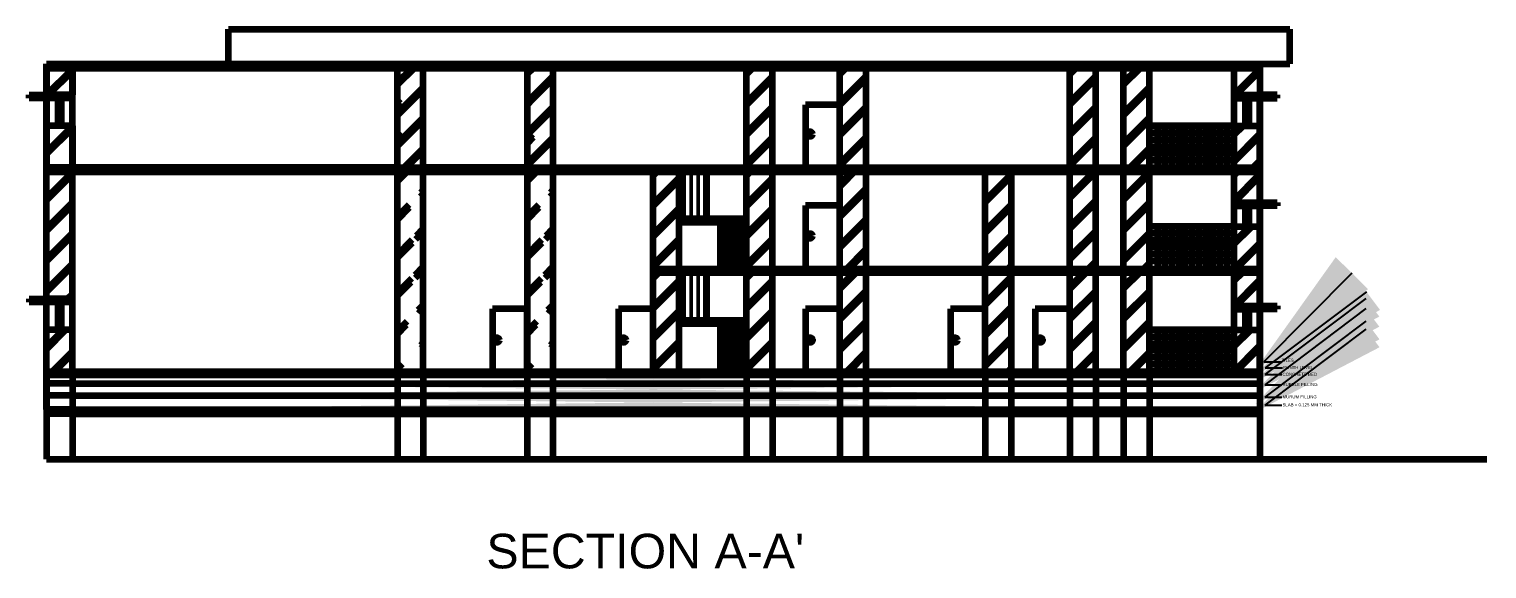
# Model space of a CAD drawing. Header units: metres. Extents: x 0 to 21654, y 0 to 22499.
# Drawn here: x 10879.25 to 10921.41, y 11297.18 to 11312.79 of the extents above; entities that cross this region are included whole.
import ezdxf
from ezdxf import colors
from ezdxf.entities.mleader import LeaderData, LeaderLine
from ezdxf.math import Vec2, Vec3

# ---------------------------------------------------------------- set-up
doc = ezdxf.new("R2010")
doc.units = ezdxf.units.M
doc.header["$PDMODE"] = 1
doc.linetypes.add('ACAD_ISO02W100', pattern=[15, 12, -3])
doc.linetypes.add('DASHED2', pattern=[9.525, 6.35, -3.175])
doc.styles.get("Standard").update_dxf_attribs({"font": 'arial.ttf'})
pattern_1 = [(50, (10894.40516, 11311.79313), (0.1821847, -0.015939), [0.01905, -0.20955]), (355, (10894.40516, 11311.79313), (-0.0352434, 0.191057), [0.01524, -0.1676406]), (100.4514, (10894.42034, 11311.7918), (0.1469412, 0.1751178), [0.01619, -0.1780902]), (46.1842, (10894.40516, 11311.84393), (0.271079, -0.0420423), [0.028575, -0.314325]), (96.6356, (10894.42775, 11311.84043), (0.237404, 0.247426), [0.024285, -0.267136]), (351.184, (10894.40516, 11311.84393), (0.237404, 0.247426), [0.02286, -0.25146]), (21, (10894.43056, 11311.83123), (0.1516144, -0.1022652), [0.01905, -0.20955]), (326, (10894.43056, 11311.83123), (0.061802, 0.184188), [0.01524, -0.16764]), (71.4514, (10894.4432, 11311.82271), (0.2134164, 0.0819228), [0.01619, -0.17809]), (37.5, (10894.40516, 11311.79313), (0.0030886, 0.08455504), [0, -0.165608, 0, -0.17018, 0, -0.168275]), (7.5, (10894.40516, 11311.79313), (0.0668197, 0.1001806), [0, -0.097028, 0, -0.161798, 0, -0.064135]), (327.5, (10894.348515, 11311.79313), (0.1355906, -0.00572874), [0, -0.0635, 0, -0.19812, 0, -0.26289]), (317.5, (10894.32311, 11311.79313), (0.1481292, 0.0254265), [0, -0.08255, 0, -0.131572, 0, -0.18669])]
pattern_2 = [(45, (10894.405, 11311.793), (-2.24506, 2.24506), [])]

msp = doc.modelspace()

# ---------------------------------------------------------------- hatches: boundary and pattern name
at = {"linetype": 'Continuous', "lineweight": 100, "ltscale": 2, "transparency": 33554664}
h = msp.add_hatch(dxfattribs=at)
h.set_pattern_fill('JIS_LC_8A', color=256, scale=0.07)
h.set_pattern_definition([(45, (10879.74815, 11310.89313), (-0.38608, 0.38608), []), (45, (10879.81815, 11310.89313), (-0.38608, 0.38608), [])])
h.paths.add_polyline_path([(10880.505, 11311.668), (10879.755, 11311.668), (10879.748, 11310.893), (10880.498, 11310.893)])
h = msp.add_hatch(dxfattribs=at)
h.set_pattern_fill('AR-CONC', color=256, scale=0.0021)
h.set_pattern_definition([(50, (10879.75456, 11311.66813), (0.3825878, -0.033472), [0.040005, -0.440055]), (355, (10879.75456, 11311.66813), (-0.074011, 0.4012194), [0.032004, -0.3520452]), (100.4514, (10879.78644, 11311.66534), (0.3085766, 0.3677473), [0.033999, -0.3739895]), (46.1842, (10879.75456, 11311.7748), (0.569266, -0.088289), [0.0600075, -0.6600825]), (96.6356, (10879.802, 11311.76745), (0.498549, 0.519595), [0.050999, -0.560985]), (351.1842, (10879.75456, 11311.7748), (0.498549, 0.519595), [0.048006, -0.528065]), (21, (10879.8079, 11311.74814), (0.3183902, -0.214757), [0.040005, -0.440055]), (326, (10879.8079, 11311.74814), (0.1297843, 0.3867947), [0.032004, -0.352044]), (71.4514, (10879.83443, 11311.73024), (0.4481745, 0.172038), [0.033999, -0.373989]), (37.5, (10879.75456, 11311.66813), (0.00648607, 0.1775656), [0, -0.3477768, 0, -0.357378, 0, -0.3533775]), (7.5, (10879.75456, 11311.66813), (0.1403213, 0.2103792), [0, -0.2037588, 0, -0.3397758, 0, -0.1346835]), (327.5, (10879.63561, 11311.66813), (0.28474025, -0.01203036), [0, -0.13335, 0, -0.416052, 0, -0.552069]), (317.5, (10879.58227, 11311.66813), (0.3110713, 0.0533956), [0, -0.173355, 0, -0.2763012, 0, -0.392049])])
edge = h.paths.add_edge_path()
edge.add_line((10879.755, 11311.793), (10914.853, 11311.793))
edge.add_line((10879.755, 11311.668), (10914.853, 11311.668))
h = msp.add_hatch(dxfattribs=at)
h.set_pattern_fill('JIS_LC_8A', color=256, scale=0.1)
h.set_pattern_definition([(45, (10889.90516, 11311.7931), (-0.551543, 0.551543), []), (45, (10890.00516, 11311.7931), (-0.551543, 0.551543), [])])
edge = h.paths.add_edge_path()
edge.add_line((10889.905, 11301.793), (10889.905, 11311.793))
edge.add_line((10890.655, 11302.893), (10890.655, 11308.668))
h = msp.add_hatch(dxfattribs=at)
h.set_pattern_fill('JIS_LC_8A', color=256, scale=0.08)
h.set_pattern_definition([(45, (10904.56305, 11311.7931), (-0.441235, 0.441235), []), (45, (10904.64305, 11311.7931), (-0.441235, 0.441235), [])])
h.paths.add_polyline_path([(10890.662, 11311.668), (10890.655, 11308.793), (10889.905, 11308.793), (10889.912, 11311.668)])
h = msp.add_hatch(dxfattribs=at)
h.set_pattern_fill('JIS_LC_8A', color=256, scale=0.1)
h.set_pattern_definition([(45, (10893.65516, 11311.7931), (-0.551543, 0.551543), []), (45, (10893.75516, 11311.7931), (-0.551543, 0.551543), [])])
edge = h.paths.add_edge_path()
edge.add_line((10893.655, 11301.793), (10893.655, 11311.793))
edge.add_line((10894.405, 11302.893), (10894.405, 11308.668))
h = msp.add_hatch(dxfattribs=at)
h.set_pattern_fill('JIS_LC_8A', color=256, scale=0.08)
h.set_pattern_definition([(45, (10894.41245, 11308.7931), (-0.44123, 0.44123), []), (45, (10894.49245, 11308.7931), (-0.44123, 0.44123), [])])
h.paths.add_polyline_path([(10894.412, 11311.668), (10894.405, 11308.793), (10893.655, 11308.793), (10893.662, 11311.668)])
h = msp.add_hatch(dxfattribs=at)
h.set_pattern_fill('JIS_LC_8A', color=256, scale=0.08)
h.set_pattern_definition([(45, (10900.75995, 11308.7931), (-0.44123, 0.44123), []), (45, (10900.83995, 11308.7931), (-0.44123, 0.44123), [])])
h.paths.add_polyline_path([(10900.76, 11311.668), (10900.753, 11308.793), (10900.003, 11308.793), (10900.01, 11311.668)])
h = msp.add_hatch(dxfattribs=at)
h.set_pattern_fill('JIS_LC_8A', color=256, scale=0.08)
h.set_pattern_definition([(45, (10903.46185, 11308.7931), (-0.44123, 0.44123), []), (45, (10903.54185, 11308.7931), (-0.44123, 0.44123), [])])
h.paths.add_polyline_path([(10903.462, 11311.668), (10903.455, 11308.793), (10902.705, 11308.793), (10902.712, 11311.668)])
h = msp.add_hatch(dxfattribs=at)
h.set_pattern_fill('JIS_LC_8A', color=256, scale=0.08)
h.set_pattern_definition([(45, (10910.11015, 11308.7931), (-0.44123, 0.44123), []), (45, (10910.19015, 11308.7931), (-0.44123, 0.44123), [])])
h.paths.add_polyline_path([(10910.11, 11311.668), (10910.103, 11308.793), (10909.353, 11308.793), (10909.36, 11311.668)])
h = msp.add_hatch(dxfattribs=at)
h.set_pattern_fill('JIS_LC_8A', color=256, scale=0.08)
h.set_pattern_definition([(45, (10925.56075, 11311.7931), (-0.441235, 0.441235), []), (45, (10925.64075, 11311.7931), (-0.441235, 0.441235), [])])
h.paths.add_polyline_path([(10911.66, 11311.668), (10911.653, 11308.793), (10910.903, 11308.793), (10910.91, 11311.668)])
h = msp.add_hatch(dxfattribs=at)
h.set_pattern_fill('JIS_LC_8A', color=256, scale=0.07)
h.set_pattern_definition([(45, (10914.09645, 11310.89313), (-0.38608, 0.38608), []), (45, (10914.16645, 11310.89313), (-0.38608, 0.38608), [])])
h.paths.add_polyline_path([(10914.853, 11311.668), (10914.103, 11311.668), (10914.096, 11310.893), (10914.846, 11310.893)])
h = msp.add_hatch(dxfattribs=at)
h.set_pattern_fill('JIS_LC_20A', color=256, scale=0.07)
h.set_pattern_definition([(45, (10880.5046, 11309.9931), (-0.99, 0.99), []), (45, (10880.5746, 11309.9931), (-0.99, 0.99), [])])
h.paths.add_polyline_path([(10880.505, 11309.993), (10879.755, 11309.993), (10879.748, 11308.761), (10880.498, 11308.761)])
h = msp.add_hatch(dxfattribs=at)
h.set_pattern_fill('JIS_LC_8A', color=256, scale=0.07)
h.set_pattern_definition([(45, (10914.47465, 11309.39313), (-0.3861, 0.3861), []), (45, (10914.54465, 11309.39313), (-0.3861, 0.3861), [])])
h.paths.add_polyline_path([(10914.853, 11309.993), (10914.103, 11309.993), (10914.096, 11308.793), (10914.846, 11308.793)])
h = msp.add_hatch(dxfattribs=at)
h.set_pattern_fill('AR-CONC', color=256, scale=0.0021)
h.set_pattern_definition([(50, (10879.75456, 11308.66813), (0.382588, -0.033472), [0.040005, -0.440055]), (355, (10879.75456, 11308.66813), (-0.074011, 0.401219), [0.032004, -0.352045]), (100.4514, (10879.78644, 11308.66534), (0.308577, 0.367747), [0.033999, -0.37399]), (46.1842, (10879.75456, 11308.7748), (0.569266, -0.088289), [0.060007, -0.660082]), (96.6356, (10879.802, 11308.76745), (0.498549, 0.519595), [0.050999, -0.560985]), (351.184, (10879.75456, 11308.7748), (0.498549, 0.519595), [0.048006, -0.528065]), (21, (10879.8079, 11308.74814), (0.31839, -0.214757), [0.040005, -0.440055]), (326, (10879.8079, 11308.74814), (0.129784, 0.386795), [0.032004, -0.352044]), (71.4514, (10879.83443, 11308.73024), (0.448174, 0.172038), [0.033999, -0.373989]), (37.5, (10879.75456, 11308.66813), (0.006486, 0.1775656), [0, -0.3477768, 0, -0.357378, 0, -0.3533775]), (7.5, (10879.75456, 11308.66813), (0.1403213, 0.2103792), [0, -0.2037588, 0, -0.3397758, 0, -0.1346835]), (327.5, (10879.63561, 11308.66813), (0.2847402, -0.0120304), [0, -0.13335, 0, -0.416052, 0, -0.552069]), (317.5, (10879.58227, 11308.66813), (0.3110713, 0.0533956), [0, -0.173355, 0, -0.276301, 0, -0.392049])])
edge = h.paths.add_edge_path()
edge.add_line((10893.655, 11308.793), (10890.655, 11308.793))
edge.add_line((10890.655, 11308.668), (10893.655, 11308.668))
edge.add_line((10889.905, 11308.793), (10890.655, 11308.793))
edge.add_line((10889.905, 11308.668), (10890.655, 11308.668))
edge.add_line((10889.905, 11308.793), (10880.505, 11308.793))
edge.add_line((10880.505, 11308.668), (10889.905, 11308.668))
edge.add_line((10879.755, 11308.793), (10880.505, 11308.793))
edge.add_line((10879.755, 11308.668), (10880.505, 11308.668))
h = msp.add_hatch(dxfattribs=at)
h.set_pattern_fill('JIS_LC_8A', color=256, scale=0.08)
h.set_pattern_definition([(45, (10880.51185, 11308.6681), (-0.44123, 0.44123), []), (45, (10880.59185, 11308.6681), (-0.44123, 0.44123), [])])
h.paths.add_polyline_path([(10880.512, 11308.668), (10880.505, 11304.993), (10879.755, 11304.993), (10879.762, 11308.668)])
at = {"linetype": 'Continuous', "lineweight": 100, "ltscale": 2, "transparency": 33554687}
h = msp.add_hatch(dxfattribs=at)
h.set_pattern_fill('ANSI31', color=256)
h.set_pattern_definition(pattern_2)
h.paths.add_polyline_path([(10880.505, 11308.668), (10879.755, 11308.668), (10879.755, 11304.993), (10880.505, 11304.993)])
h.paths.add_polyline_path([(10880.505, 11301.668), (10879.755, 11301.668), (10879.755, 11300.357), (10880.505, 11300.357), (10880.505, 11300.408)])
at = {"linetype": 'Continuous', "lineweight": 100, "ltscale": 2, "transparency": 33554664}
h = msp.add_hatch(dxfattribs=at)
h.set_pattern_fill('AR-CONC', color=256, scale=0.0021)
h.set_pattern_definition([(50, (10893.65516, 11308.66813), (0.382588, -0.033472), [0.040005, -0.440055]), (355, (10893.65516, 11308.66813), (-0.074011, 0.4012194), [0.032004, -0.352045]), (100.4514, (10893.68704, 11308.66534), (0.3085766, 0.367747), [0.033999, -0.3739895]), (46.1842, (10893.65516, 11308.7748), (0.569266, -0.088289), [0.060007, -0.660082]), (96.6356, (10893.7026, 11308.76745), (0.498549, 0.519595), [0.050999, -0.560985]), (351.184, (10893.65516, 11308.7748), (0.498549, 0.519595), [0.048006, -0.528065]), (21, (10893.7085, 11308.74814), (0.31839, -0.214757), [0.040005, -0.440055]), (326, (10893.7085, 11308.74814), (0.129784, 0.386795), [0.032004, -0.352044]), (71.4514, (10893.73503, 11308.73024), (0.4481745, 0.172038), [0.033999, -0.373989]), (37.5, (10893.65516, 11308.66813), (0.0064861, 0.1775656), [0, -0.3477768, 0, -0.357378, 0, -0.3533775]), (7.5, (10893.65516, 11308.66813), (0.1403213, 0.2103792), [0, -0.2037588, 0, -0.3397758, 0, -0.1346835]), (327.5, (10893.53621, 11308.66813), (0.28474025, -0.0120304), [0, -0.13335, 0, -0.416052, 0, -0.552069]), (317.5, (10893.48287, 11308.66813), (0.3110713, 0.0533956), [0, -0.173355, 0, -0.2763012, 0, -0.392049])])
edge = h.paths.add_edge_path()
edge.add_line((10893.655, 11308.793), (10914.853, 11308.793))
edge.add_line((10893.655, 11308.668), (10914.853, 11308.668))
h = msp.add_hatch(dxfattribs=at)
h.set_pattern_fill('JIS_LC_8A', color=256, scale=0.08)
h.set_pattern_definition([(45, (10898.05805, 11305.8581), (-0.44123, 0.44123), []), (45, (10898.13805, 11305.8581), (-0.44123, 0.44123), [])])
h.paths.add_polyline_path([(10898.058, 11308.733), (10898.051, 11305.858), (10897.301, 11305.858), (10897.308, 11308.733)])
h = msp.add_hatch(dxfattribs=at)
h.set_pattern_fill('JIS_LC_8A', color=256, scale=0.08)
h.set_pattern_definition([(45, (10900.75995, 11305.8581), (-0.44123, 0.44123), []), (45, (10900.83995, 11305.8581), (-0.44123, 0.44123), [])])
h.paths.add_polyline_path([(10900.76, 11308.733), (10900.753, 11305.858), (10900.003, 11305.858), (10900.01, 11308.733)])
h = msp.add_hatch(dxfattribs=at)
h.set_pattern_fill('JIS_LC_8A', color=256, scale=0.08)
h.set_pattern_definition([(45, (10917.36245, 11308.8581), (-0.441235, 0.441235), []), (45, (10917.44245, 11308.8581), (-0.441235, 0.441235), [])])
h.paths.add_polyline_path([(10903.462, 11308.733), (10903.455, 11305.858), (10902.705, 11305.858), (10902.712, 11308.733)])
h = msp.add_hatch(dxfattribs=at)
h.set_pattern_fill('JIS_LC_8A', color=256, scale=0.08)
h.set_pattern_definition([(45, (10906.90436, 11308.7331), (-0.44123, 0.44123), []), (45, (10906.98436, 11308.7331), (-0.44123, 0.44123), [])])
h.paths.add_polyline_path([(10907.662, 11308.733), (10907.654, 11305.858), (10906.904, 11305.858), (10906.912, 11308.733)])
h = msp.add_hatch(dxfattribs=at)
h.set_pattern_fill('JIS_LC_8A', color=256, scale=0.08)
h.set_pattern_definition([(45, (10910.11015, 11308.7331), (-0.44123, 0.44123), []), (45, (10910.19015, 11308.7331), (-0.44123, 0.44123), [])])
h.paths.add_polyline_path([(10910.11, 11308.733), (10910.103, 11305.858), (10909.353, 11305.858), (10909.36, 11308.733)])
h = msp.add_hatch(dxfattribs=at)
h.set_pattern_fill('JIS_LC_8A', color=256, scale=0.08)
h.set_pattern_definition([(45, (10910.8989, 11308.80015), (-0.44123, 0.44123), []), (45, (10910.9789, 11308.80015), (-0.44123, 0.44123), [])])
h.paths.add_polyline_path([(10911.656, 11308.8), (10911.649, 11305.858), (10910.899, 11305.858), (10910.906, 11308.8)])
h = msp.add_hatch(dxfattribs=at)
h.set_pattern_fill('JIS_LC_8A', color=256, scale=0.07)
h.set_pattern_definition([(45, (10914.47465, 11308.22563), (-0.3861, 0.3861), []), (45, (10914.54465, 11308.22563), (-0.3861, 0.3861), [])])
h.paths.add_polyline_path([(10914.853, 11308.668), (10914.103, 11308.668), (10914.096, 11307.783), (10914.846, 11307.783)])
at = {"linetype": 'ByBlock', "lineweight": 100, "ltscale": 2, "transparency": 33554664}
h = msp.add_hatch(dxfattribs=at)
h.set_pattern_fill('AR-CONC', color=256, scale=0.001)
h.set_pattern_definition(pattern_1)
h.paths.add_polyline_path([(10898.051, 11307.213), (10898.051, 11307.313), (10899.251, 11307.313), (10899.251, 11307.213)])
at = {"linetype": 'Continuous', "lineweight": 100, "ltscale": 2, "transparency": 33554664}
h = msp.add_hatch(dxfattribs=at)
h.set_pattern_fill('JIS_LC_8A', color=256, scale=0.07)
h.set_pattern_definition([(45, (10914.09645, 11305.85813), (-0.38608, 0.38608), []), (45, (10914.16645, 11305.85813), (-0.38608, 0.38608), [])])
h.paths.add_polyline_path([(10914.853, 11307.058), (10914.103, 11307.058), (10914.096, 11305.858), (10914.846, 11305.858)])
h = msp.add_hatch(dxfattribs=at)
h.set_pattern_fill('AR-CONC', color=256, scale=0.0011)
h.set_pattern_definition([(50, (10897.30076, 11305.75813), (0.2004031, -0.017533), [0.020955, -0.230505]), (355, (10897.30076, 11305.75813), (-0.0387678, 0.2101625), [0.016764, -0.1844046]), (100.4514, (10897.31746, 11305.75667), (0.1616354, 0.1926295), [0.017809, -0.1958993]), (46.1842, (10897.30076, 11305.814), (0.298187, -0.0462466), [0.0314325, -0.3457575]), (96.6356, (10897.3256, 11305.81016), (0.2611445, 0.2721687), [0.0267135, -0.293849]), (351.1842, (10897.30076, 11305.814), (0.2611445, 0.272169), [0.025146, -0.2766057]), (21, (10897.3287, 11305.80004), (0.1667758, -0.1124917), [0.020955, -0.230505]), (326, (10897.3287, 11305.80004), (0.0679822, 0.2026068), [0.016764, -0.184404]), (71.4514, (10897.3426, 11305.79067), (0.234758, 0.090115), [0.017809, -0.195899]), (37.5, (10897.30076, 11305.75813), (0.00339746, 0.09301054), [0, -0.1821688, 0, -0.187198, 0, -0.1851025]), (7.5, (10897.30076, 11305.75813), (0.07350163, 0.11019863), [0, -0.1067308, 0, -0.1779778, 0, -0.0705485]), (327.5, (10897.23845, 11305.75813), (0.14914965, -0.00630162), [0, -0.06985, 0, -0.217932, 0, -0.289179]), (317.5, (10897.21051, 11305.75813), (0.1629421, 0.0279691), [0, -0.090805, 0, -0.1447292, 0, -0.205359])])
edge = h.paths.add_edge_path()
edge.add_line((10897.301, 11305.858), (10914.853, 11305.858))
edge.add_line((10897.301, 11305.758), (10914.853, 11305.758))
h = msp.add_hatch(dxfattribs=at)
h.set_pattern_fill('JIS_LC_8A', color=256, scale=0.08)
h.set_pattern_definition([(45, (10898.061, 11302.8931), (-0.44123, 0.44123), []), (45, (10898.141, 11302.8931), (-0.44123, 0.44123), [])])
h.paths.add_polyline_path([(10898.061, 11305.768), (10898.054, 11302.893), (10897.304, 11302.893), (10897.311, 11305.768)])
h = msp.add_hatch(dxfattribs=at)
h.set_pattern_fill('JIS_LC_8A', color=256, scale=0.08)
h.set_pattern_definition([(45, (10900.75995, 11302.8931), (-0.44123, 0.44123), []), (45, (10900.83995, 11302.8931), (-0.44123, 0.44123), [])])
h.paths.add_polyline_path([(10900.76, 11305.768), (10900.753, 11302.893), (10900.003, 11302.893), (10900.01, 11305.768)])
h = msp.add_hatch(dxfattribs=at)
h.set_pattern_fill('JIS_LC_8A', color=256, scale=0.08)
h.set_pattern_definition([(45, (10917.36245, 11305.8931), (-0.441235, 0.441235), []), (45, (10917.44245, 11305.8931), (-0.441235, 0.441235), [])])
h.paths.add_polyline_path([(10903.462, 11305.768), (10903.455, 11302.893), (10902.705, 11302.893), (10902.712, 11305.768)])
h = msp.add_hatch(dxfattribs=at)
h.set_pattern_fill('JIS_LC_8A', color=256, scale=0.08)
h.set_pattern_definition([(45, (10906.90436, 11305.7681), (-0.44123, 0.44123), []), (45, (10906.98436, 11305.7681), (-0.44123, 0.44123), [])])
h.paths.add_polyline_path([(10907.662, 11305.768), (10907.654, 11302.893), (10906.904, 11302.893), (10906.912, 11305.768)])
h = msp.add_hatch(dxfattribs=at)
h.set_pattern_fill('JIS_LC_8A', color=256, scale=0.08)
h.set_pattern_definition([(45, (10924.01075, 11305.8931), (-0.441235, 0.441235), []), (45, (10924.09075, 11305.8931), (-0.441235, 0.441235), [])])
h.paths.add_polyline_path([(10910.11, 11305.768), (10910.103, 11302.893), (10909.353, 11302.893), (10909.36, 11305.768)])
h = msp.add_hatch(dxfattribs=at)
h.set_pattern_fill('JIS_LC_8A', color=256, scale=0.08)
h.set_pattern_definition([(45, (10925.56075, 11305.8931), (-0.441235, 0.441235), []), (45, (10925.64075, 11305.8931), (-0.441235, 0.441235), [])])
h.paths.add_polyline_path([(10911.66, 11305.768), (10911.653, 11302.893), (10910.903, 11302.893), (10910.91, 11305.768)])
h = msp.add_hatch(dxfattribs=at)
h.set_pattern_fill('JIS_LC_8A', color=256, scale=0.07)
h.set_pattern_definition([(45, (10914.09645, 11304.79313), (-0.38608, 0.38608), []), (45, (10914.16645, 11304.79313), (-0.38608, 0.38608), [])])
h.paths.add_polyline_path([(10914.853, 11305.758), (10914.103, 11305.758), (10914.096, 11304.793), (10914.846, 11304.793)])
at = {"linetype": 'ByBlock', "lineweight": 100, "ltscale": 2, "transparency": 33554664}
h = msp.add_hatch(dxfattribs=at)
h.set_pattern_fill('AR-CONC', color=256, scale=0.001)
h.set_pattern_definition(pattern_1)
h.paths.add_polyline_path([(10898.051, 11304.376), (10899.251, 11304.376), (10899.251, 11304.276), (10898.051, 11304.276)])
at = {"linetype": 'Continuous', "lineweight": 100, "ltscale": 2, "transparency": 33554664}
h = msp.add_hatch(dxfattribs=at)
h.set_pattern_fill('JIS_LC_8A', color=256, scale=0.08)
h.set_pattern_definition([(45, (10894.3912, 11305.8931), (-0.441235, 0.441235), []), (45, (10894.4712, 11305.8931), (-0.441235, 0.441235), [])])
h.paths.add_polyline_path([(10880.455, 11304.093), (10880.483, 11302.893), (10879.769, 11302.893), (10879.74, 11304.093)])
h = msp.add_hatch(dxfattribs=at)
h.set_pattern_fill('JIS_LC_8A', color=256, scale=0.07)
h.set_pattern_definition([(45, (10914.09645, 11302.89313), (-0.38608, 0.38608), []), (45, (10914.16645, 11302.89313), (-0.38608, 0.38608), [])])
h.paths.add_polyline_path([(10914.853, 11304.093), (10914.103, 11304.093), (10914.096, 11302.893), (10914.846, 11302.893)])
h = msp.add_hatch(dxfattribs=at)
h.set_pattern_fill('AR-CONC', color=256, scale=0.002)
h.set_pattern_definition([(50, (10879.75456, 11302.54313), (0.3643693, -0.0318782), [0.0381, -0.4191]), (355, (10879.75456, 11302.54313), (-0.070487, 0.3821137), [0.03048, -0.335281]), (100.4514, (10879.78492, 11302.54047), (0.2938825, 0.3502355), [0.03238, -0.3561805]), (46.1842, (10879.75456, 11302.64473), (0.542158, -0.0840847), [0.05715, -0.62865]), (96.6356, (10879.79974, 11302.6377), (0.474808, 0.494852), [0.04857, -0.534271]), (351.1842, (10879.75456, 11302.64473), (0.474808, 0.494852), [0.04572, -0.5029195]), (21, (10879.80536, 11302.61933), (0.3032288, -0.2045304), [0.0381, -0.4191]), (326, (10879.80536, 11302.61933), (0.123604, 0.368376), [0.03048, -0.33528]), (71.4514, (10879.83063, 11302.6023), (0.426833, 0.1638455), [0.03238, -0.35618]), (37.5, (10879.75456, 11302.54313), (0.0061772, 0.1691101), [0, -0.331216, 0, -0.34036, 0, -0.33655]), (7.5, (10879.75456, 11302.54313), (0.1336393, 0.20036115), [0, -0.194056, 0, -0.323596, 0, -0.12827]), (327.5, (10879.64127, 11302.54313), (0.2711812, -0.0114575), [0, -0.127, 0, -0.39624, 0, -0.52578]), (317.5, (10879.59047, 11302.54313), (0.2962584, 0.050853), [0, -0.1651, 0, -0.263144, 0, -0.37338])])
edge = h.paths.add_edge_path()
edge.add_line((10879.755, 11302.793), (10914.853, 11302.793))
edge.add_line((10879.755, 11302.543), (10914.853, 11302.543))
h = msp.add_hatch(dxfattribs=at)
h.set_pattern_fill('GRAVEL', color=256, scale=0.025)
h.set_pattern_definition([(228.0128, (10897.760907, 11303.00313), (-5.08, -5.715), [0.08543, -8.457621]), (184.96974, (10897.703757, 11302.93963), (7.619999997, 0.635000036), [0.146601, -14.513512]), (132.51045, (10897.557707, 11302.92693), (6.35, -6.985), [0.10337, -10.23368]), (267.27369, (10897.310057, 11302.76818), (0.635, 12.7), [0.133501, -13.21661]), (292.83365, (10897.303707, 11302.63483), (-3.175, 7.62), [0.130908, -12.959952]), (357.27369, (10897.354507, 11302.51418), (-12.7, 0.635), [0.133501, -13.21661]), (37.69424, (10897.487857, 11302.50783), (-8.255, -6.35), [0.176548, -17.478279]), (72.25533, (10897.627557, 11302.61578), (4.445, 13.97), [0.16668, -16.501314]), (121.42957, (10897.678357, 11302.77453), (-5.08, 8.255), [0.133953, -13.261386]), (175.23636, (10897.608507, 11302.88883), (6.985, -0.635), [0.152928, -7.493484]), (222.39744, (10897.456107, 11302.90153), (-7.62, -6.985), [0.19777, -19.579193]), (138.81407, (10897.938707, 11302.76183), (-4.445, 3.81), [0.067501, -6.682641]), (171.46923, (10897.887907, 11302.80628), (8.255, -1.27), [0.12842, -12.71366]), (225, (10897.7609, 11302.82533), (-1e-16, -0.635), [0.089802, -0.808223]), (203.1986, (10897.71646, 11302.90153), (3.175, 1.27), [0.04836, -4.787656]), (291.8014, (10897.67201, 11302.88248), (-0.635, 1.905), [0.068391, -3.351188]), (30.96376, (10897.69741, 11302.81898), (1.905, 1.27), [0.11108, -3.591575]), (161.565, (10897.79266, 11302.87613), (1.27, -0.635), [0.080322, -1.927725]), (16.38954, (10897.303707, 11302.88248), (6.35, 1.905), [0.112522, -11.139707]), (70.34618, (10897.411657, 11302.91423), (-2.54, -6.985), [0.0944, -9.345554]), (293.1986, (10897.79266, 11303.00313), (-1.27, 3.175), [0.09672, -4.739296]), (343.61046, (10897.830757, 11302.91423), (-6.35, 1.905), [0.112522, -11.139707]), (339.44395, (10897.30371, 11302.48878), (-3.175, 1.27), [0.108509, -5.316934]), (294.77514, (10897.405307, 11302.45068), (-3.175, 6.985), [0.090918, -9.000898]), (66.8014, (10897.79901, 11302.36813), (1.27, 3.175), [0.09672, -4.739296]), (17.35402, (10897.837107, 11302.45703), (-8.255, -2.54), [0.106446, -10.538094]), (69.44395, (10897.48786, 11302.36813), (-1.27, -3.175), [0.054254, -5.371188]), (101.3099, (10897.76091, 11302.36813), (-0.635, 2.54), [0.032379, -3.205499]), (165.9638, (10897.75456, 11302.39988), (1.905, -0.635), [0.130908, -2.487264]), (186.009, (10897.627557, 11302.43163), (6.35, 0.635), [0.121317, -12.010341]), (303.6901, (10897.6974, 11302.76183), (-0.635, 1.27), [0.09158, -2.197944]), (353.15723, (10897.748207, 11302.68563), (10.795, -1.27), [0.159889, -15.829002]), (60.9454, (10897.906957, 11302.66658), (-2.54, -4.445), [0.065377, -6.472348]), (90, (10897.9387, 11302.7237), (-0.635, 0.635), [0.0381, -0.5969]), (120.25644, (10897.614857, 11302.45068), (2.54, -4.445), [0.088217, -8.733485]), (48.0128, (10897.570407, 11302.52688), (5.08, 5.715), [0.17086, -8.37219]), (0, (10897.6847, 11302.6539), (0.635, 0.635), [0.1651, -0.4699]), (325.30485, (10897.849807, 11302.65388), (6.35, -4.445), [0.100402, -9.939829]), (254.0546, (10897.93236, 11302.59673), (-0.635, -2.54), [0.092457, -4.530413]), (207.64598, (10897.906957, 11302.50783), (-12.065, -6.35), [0.150536, -14.903116]), (175.42608, (10897.773607, 11302.43798), (-8.255, 0.635), [0.159257, -15.766462])])
edge = h.paths.add_edge_path()
edge.add_line((10879.755, 11302.193), (10914.853, 11302.193))
edge.add_line((10879.755, 11302.543), (10914.853, 11302.543))
h = msp.add_hatch(dxfattribs=at)
h.set_pattern_fill('GRAVEL', color=256, scale=0.04)
h.set_pattern_definition([(228.0128, (10880.48608, 11302.80913), (-8.128, -9.144), [0.136689, -13.532193]), (184.96974, (10880.394637, 11302.70753), (12.191999995, 1.01600006), [0.234562, -23.22162]), (132.51045, (10880.160957, 11302.68721), (10.16, -11.176), [0.165393, -16.37389]), (267.27369, (10879.764717, 11302.43321), (1.016, 20.32), [0.213602, -21.146575]), (292.83365, (10879.754557, 11302.21985), (-5.08, 12.192), [0.209453, -20.735923]), (357.27369, (10879.835837, 11302.02681), (-20.32, 1.016), [0.213602, -21.146575]), (37.69424, (10880.049197, 11302.01665), (-13.208, -10.16), [0.282477, -27.965246]), (72.25533, (10880.272717, 11302.18937), (7.112, 22.352), [0.266688, -26.402103]), (121.42957, (10880.353997, 11302.44337), (-8.128, 13.208), [0.214325, -21.218218]), (175.23636, (10880.24224, 11302.62625), (11.176, -1.016), [0.244685, -11.989575]), (222.39744, (10879.998397, 11302.64657), (-12.192, -11.176), [0.316431, -31.326709]), (138.81407, (10880.77056, 11302.42305), (-7.112, 6.096), [0.108002, -10.692226]), (171.46923, (10880.689277, 11302.49417), (13.208, -2.032), [0.205473, -20.341856]), (225, (10880.4861, 11302.52465), (-1e-16, -1.016), [0.143684, -1.293157]), (203.1986, (10880.41496, 11302.64657), (5.08, 2.032), [0.077377, -7.66025]), (291.8014, (10880.34384, 11302.6161), (-1.016, 3.048), [0.109426, -5.3619]), (30.96376, (10880.38448, 11302.51449), (3.048, 2.032), [0.177728, -5.74652]), (161.565, (10880.53688, 11302.60593), (2.032, -1.016), [0.128515, -3.08436]), (16.38954, (10879.754557, 11302.61609), (10.16, 3.048), [0.180035, -17.82353]), (70.34618, (10879.92728, 11302.66689), (-4.064, -11.176), [0.15104, -14.952886]), (293.1986, (10880.53688, 11302.80913), (-2.032, 5.08), [0.154752, -7.582873]), (343.61046, (10880.597837, 11302.66689), (-10.16, 3.048), [0.180035, -17.82353]), (339.44395, (10879.75456, 11301.98617), (-5.08, 2.032), [0.173614, -8.507094]), (294.77514, (10879.91712, 11301.92521), (-5.08, 11.176), [0.145469, -14.401437]), (66.8014, (10880.54704, 11301.79313), (2.032, 5.08), [0.154752, -7.582873]), (17.35402, (10880.607997, 11301.93537), (-13.208, -4.064), [0.170313, -16.86095]), (69.44395, (10880.0492, 11301.79313), (-2.032, -5.08), [0.086807, -8.5939]), (101.3099, (10880.48608, 11301.79313), (-1.016, 4.064), [0.051806, -5.128798]), (165.96376, (10880.47592, 11301.84393), (3.048, -1.016), [0.209453, -3.979622]), (186.009, (10880.272717, 11301.89473), (10.16, 1.016), [0.194107, -19.216546]), (303.6901, (10880.38448, 11302.42305), (-1.016, 2.032), [0.14653, -3.51671]), (353.15723, (10880.465757, 11302.30113), (17.272, -2.032), [0.255823, -25.326404]), (60.9454, (10880.71976, 11302.27065), (-4.064, -7.112), [0.104603, -10.355757]), (90, (10880.7706, 11302.3621), (-1.016, 1.016), [0.06096, -0.95504]), (120.25644, (10880.2524, 11301.92521), (4.064, -7.112), [0.141147, -13.973576]), (48.01279, (10880.18128, 11302.04713), (8.128, 9.144), [0.273377, -13.395505]), (0, (10880.3642, 11302.2503), (1.016, 1.016), [0.26416, -0.75184]), (325.30485, (10880.62832, 11302.25033), (10.16, -7.112), [0.160644, -15.903727]), (254.0546, (10880.7604, 11302.15889), (-1.016, -4.064), [0.147932, -7.24866]), (207.64598, (10880.719757, 11302.01665), (-19.304, -10.16), [0.240858, -23.844986]), (175.42608, (10880.506397, 11301.90489), (-13.208, 1.016), [0.254812, -25.226339])])
edge = h.paths.add_edge_path()
edge.add_line((10879.755, 11301.793), (10914.853, 11301.793))
edge.add_line((10879.755, 11302.193), (10914.853, 11302.193))
at = {"linetype": 'ByBlock', "lineweight": 100, "ltscale": 2, "transparency": 33554664}
h = msp.add_hatch(dxfattribs=at)
h.set_pattern_fill('AR-CONC', color=256, scale=0.002)
h.set_pattern_definition([(50, (10894.40516, 11311.79313), (0.3643693, -0.031878), [0.0381, -0.4191]), (355, (10894.40516, 11311.79313), (-0.070487, 0.3821137), [0.03048, -0.335281]), (100.4514, (10894.43552, 11311.79047), (0.2938825, 0.3502355), [0.03238, -0.3561805]), (46.1842, (10894.40516, 11311.89473), (0.542158, -0.084085), [0.05715, -0.62865]), (96.6356, (10894.45034, 11311.8877), (0.474808, 0.494852), [0.04857, -0.534271]), (351.1842, (10894.40516, 11311.89473), (0.474808, 0.494852), [0.04572, -0.50292]), (21, (10894.45596, 11311.86933), (0.3032288, -0.2045304), [0.0381, -0.4191]), (326, (10894.45596, 11311.86933), (0.123604, 0.368376), [0.03048, -0.33528]), (71.4514, (10894.48123, 11311.8523), (0.426833, 0.1638455), [0.03238, -0.35618]), (37.5, (10894.40516, 11311.79313), (0.0061772, 0.1691101), [0, -0.331216, 0, -0.34036, 0, -0.33655]), (7.5, (10894.40516, 11311.79313), (0.1336393, 0.2003611), [0, -0.194056, 0, -0.323596, 0, -0.12827]), (327.5, (10894.29187, 11311.79313), (0.2711812, -0.0114575), [0, -0.127, 0, -0.39624, 0, -0.52578]), (317.5, (10894.24107, 11311.79313), (0.2962584, 0.050853), [0, -0.1651, 0, -0.263144, 0, -0.37338])])
edge = h.paths.add_edge_path()
edge.add_line((10879.755, 11301.793), (10914.853, 11301.793))
edge.add_line((10879.755, 11301.668), (10914.853, 11301.668))
edge.add_line((10914.853, 11301.793), (10914.853, 11301.668))
at = {"linetype": 'Continuous', "lineweight": 100, "ltscale": 2, "transparency": 33554687}
h = msp.add_hatch(dxfattribs=at)
h.set_pattern_fill('ANSI31', color=256)
h.set_pattern_definition(pattern_2)
h.paths.add_polyline_path([(10880.505, 11301.668), (10879.755, 11301.668), (10879.755, 11300.357), (10880.505, 11300.357), (10880.505, 11300.408)])

# ---------------------------------------------------------------- linework, layer by layer
at = {"linetype": 'ByBlock', "lineweight": 100, "ltscale": 2}
for p, q in [((10885.021, 11311.793), (10885.021, 11312.793)), ((10885.021, 11312.793), (10915.721, 11312.793)), ((10915.721, 11311.793), (10915.721, 11312.793)), ((10879.755, 11311.793), (10885.021, 11311.793)), ((10914.853, 11311.793), (10915.721, 11311.793)), ((10914.853, 11302.883), (10914.853, 11310.857)), ((10898.051, 11307.213), (10898.051, 11307.313)), ((10898.051, 11307.313), (10899.251, 11307.313)), ((10899.251, 11307.213), (10899.251, 11307.313)), ((10898.051, 11307.213), (10899.251, 11307.213)), ((10879.255, 11304.993), (10879.255, 11304.893)), ((10898.051, 11304.376), (10899.251, 11304.376)), ((10898.051, 11304.276), (10898.051, 11304.376)), ((10899.251, 11304.276), (10899.251, 11304.376)), ((10899.251, 11304.376), (10899.251, 11304.276)), ((10899.251, 11304.276), (10898.051, 11304.276)), ((10899.251, 11304.137), (10900.003, 11304.137)), ((10899.251, 11303.999), (10900.003, 11303.999)), ((10899.251, 11303.861), (10900.003, 11303.861)), ((10899.251, 11303.723), (10900.003, 11303.723)), ((10899.251, 11303.584), (10900.003, 11303.584)), ((10899.251, 11303.446), (10900.003, 11303.446)), ((10899.251, 11303.308), (10900.003, 11303.308)), ((10899.251, 11303.17), (10900.003, 11303.17)), ((10899.251, 11303.031), (10900.003, 11303.031)), ((10879.755, 11301.793), (10879.755, 11301.668)), ((10914.853, 11301.793), (10914.853, 11301.668))]:
    msp.add_line(p, q, dxfattribs=at)
at = {"linetype": 'Continuous', "lineweight": 100, "ltscale": 2}
for p, q in [((10879.755, 11311.793), (10914.853, 11311.793)), ((10879.755, 11301.793), (10879.755, 11311.793)), ((10879.755, 11301.793), (10879.755, 11311.793)), ((10879.755, 11311.668), (10914.853, 11311.668)), ((10879.755, 11311.668), (10879.755, 11308.793)), ((10879.755, 11310.893), (10879.755, 11311.668)), ((10879.755, 11311.668), (10880.505, 11311.668)), ((10880.505, 11308.793), (10880.505, 11311.668)), ((10880.505, 11311.668), (10880.505, 11310.893)), ((10889.905, 11308.793), (10889.905, 11311.668)), ((10890.655, 11311.793), (10893.655, 11311.793)), ((10890.655, 11308.793), (10890.655, 11311.668)), ((10893.655, 11311.668), (10893.655, 11308.793)), ((10894.405, 11311.668), (10894.405, 11308.793)), ((10900.003, 11308.793), (10900.003, 11311.668)), ((10900.753, 11308.793), (10900.753, 11311.668)), ((10902.705, 11308.793), (10902.705, 11311.668)), ((10903.455, 11311.668), (10903.455, 11308.793)), ((10909.353, 11308.793), (10909.353, 11311.668)), ((10910.103, 11308.793), (10910.103, 11311.668)), ((10910.903, 11308.793), (10910.903, 11311.668)), ((10911.653, 11308.793), (10911.653, 11311.668)), ((10914.103, 11308.793), (10914.103, 11311.668)), ((10914.853, 11311.793), (10914.853, 11301.793)), ((10879.255, 11310.793), (10879.255, 11310.893)), ((10879.255, 11310.893), (10879.755, 11310.893)), ((10879.755, 11310.793), (10879.255, 11310.793)), ((10880.505, 11310.893), (10879.755, 11310.893)), ((10880.505, 11310.893), (10879.755, 11310.893)), ((10880.505, 11310.793), (10879.755, 11310.793)), ((10880.08, 11310.793), (10880.08, 11309.993)), ((10880.08, 11310.793), (10880.08, 11309.993)), ((10880.08, 11310.793), (10880.08, 11309.993)), ((10880.18, 11310.793), (10880.18, 11309.993)), ((10914.103, 11310.893), (10914.853, 11310.893)), ((10914.103, 11310.793), (10914.853, 11310.793)), ((10914.428, 11310.793), (10914.428, 11309.993)), ((10914.528, 11310.793), (10914.528, 11309.993)), ((10914.528, 11310.793), (10914.528, 11309.993)), ((10914.528, 11310.793), (10914.528, 11309.993)), ((10915.353, 11310.893), (10914.853, 11310.893)), ((10914.853, 11310.793), (10915.353, 11310.793)), ((10915.353, 11310.793), (10915.353, 11310.893)), ((10902.705, 11310.606), (10901.705, 11310.606)), ((10901.705, 11310.606), (10901.705, 11308.793)), ((10902.705, 11308.793), (10902.705, 11310.606)), ((10880.505, 11309.993), (10879.755, 11309.993)), ((10879.755, 11308.793), (10879.755, 11309.993)), ((10880.505, 11309.993), (10880.505, 11308.793)), ((10914.103, 11309.993), (10911.653, 11309.993)), ((10911.653, 11308.793), (10911.653, 11309.993)), ((10911.903, 11308.793), (10911.903, 11309.993)), ((10912.103, 11308.793), (10912.103, 11309.993)), ((10912.303, 11308.793), (10912.303, 11309.993)), ((10912.503, 11308.793), (10912.503, 11309.993)), ((10912.703, 11308.793), (10912.703, 11309.993)), ((10912.903, 11308.793), (10912.903, 11309.993)), ((10913.103, 11308.793), (10913.103, 11309.993)), ((10913.303, 11308.793), (10913.303, 11309.993)), ((10913.503, 11308.793), (10913.503, 11309.993)), ((10913.703, 11308.793), (10913.703, 11309.993)), ((10913.903, 11308.793), (10913.903, 11309.993)), ((10914.103, 11309.993), (10914.853, 11309.993)), ((10914.103, 11309.793), (10911.653, 11309.793)), ((10914.103, 11309.593), (10911.653, 11309.593)), ((10914.103, 11309.393), (10911.653, 11309.393)), ((10914.103, 11309.193), (10911.653, 11309.193)), ((10914.103, 11308.993), (10911.653, 11308.993)), ((10879.755, 11308.793), (10880.505, 11308.793)), ((10880.505, 11308.793), (10879.755, 11308.793)), ((10879.755, 11308.668), (10880.505, 11308.668)), ((10889.905, 11308.793), (10880.505, 11308.793)), ((10880.505, 11302.893), (10880.505, 11308.668)), ((10880.505, 11308.668), (10889.905, 11308.668)), ((10889.905, 11308.793), (10890.655, 11308.793)), ((10889.905, 11302.893), (10889.905, 11308.668)), ((10889.905, 11308.668), (10890.655, 11308.668)), ((10893.655, 11308.793), (10890.655, 11308.793)), ((10890.655, 11302.893), (10890.655, 11308.668)), ((10890.655, 11308.668), (10893.655, 11308.668)), ((10893.655, 11308.793), (10914.853, 11308.793)), ((10893.655, 11308.668), (10914.853, 11308.668)), ((10893.655, 11308.668), (10893.655, 11302.893)), ((10894.405, 11308.668), (10894.405, 11302.893)), ((10897.301, 11302.893), (10897.301, 11308.668)), ((10898.051, 11305.858), (10898.051, 11308.668)), ((10898.851, 11307.313), (10898.851, 11308.668)), ((10900.003, 11305.858), (10900.003, 11308.668)), ((10900.753, 11305.858), (10900.753, 11308.668)), ((10902.705, 11305.858), (10902.705, 11308.668)), ((10903.455, 11308.668), (10903.455, 11305.858)), ((10906.904, 11305.858), (10906.904, 11308.668)), ((10907.654, 11308.668), (10907.654, 11305.858)), ((10909.353, 11305.858), (10909.353, 11308.668)), ((10910.103, 11305.858), (10910.103, 11308.668)), ((10910.903, 11305.858), (10910.903, 11308.668)), ((10911.653, 11305.858), (10911.653, 11308.668)), ((10914.103, 11305.858), (10914.103, 11308.668)), ((10914.103, 11307.783), (10914.853, 11307.783)), ((10914.853, 11307.783), (10915.353, 11307.783)), ((10914.853, 11307.783), (10915.353, 11307.783)), ((10915.353, 11307.783), (10915.353, 11307.683)), ((10898.051, 11307.313), (10900.003, 11307.313)), ((10898.051, 11307.313), (10900.003, 11307.313)), ((10902.705, 11307.696), (10901.705, 11307.696)), ((10901.705, 11307.696), (10901.705, 11305.883)), ((10902.705, 11305.883), (10902.705, 11307.696)), ((10914.103, 11307.683), (10914.853, 11307.683)), ((10914.428, 11307.683), (10914.428, 11307.083)), ((10914.528, 11307.683), (10914.528, 11307.083)), ((10914.528, 11307.683), (10914.528, 11307.083)), ((10914.528, 11307.683), (10914.528, 11307.083)), ((10915.353, 11307.683), (10914.853, 11307.683)), ((10898.051, 11307.213), (10900.003, 11307.213)), ((10899.251, 11305.883), (10899.251, 11307.213)), ((10914.103, 11307.083), (10911.653, 11307.083)), ((10911.653, 11305.858), (10911.653, 11307.083)), ((10914.103, 11306.883), (10911.653, 11306.883)), ((10911.903, 11305.858), (10911.903, 11307.083)), ((10912.103, 11305.858), (10912.103, 11307.083)), ((10912.303, 11305.858), (10912.303, 11307.083)), ((10912.503, 11305.858), (10912.503, 11307.083)), ((10912.703, 11305.858), (10912.703, 11307.083)), ((10912.903, 11305.858), (10912.903, 11307.083)), ((10913.103, 11305.858), (10913.103, 11307.083)), ((10913.303, 11305.858), (10913.303, 11307.083)), ((10913.503, 11305.858), (10913.503, 11307.083)), ((10913.703, 11305.858), (10913.703, 11307.083)), ((10913.903, 11305.858), (10913.903, 11307.083)), ((10914.103, 11307.083), (10914.853, 11307.083)), ((10914.103, 11306.683), (10911.653, 11306.683)), ((10914.103, 11306.483), (10911.653, 11306.483)), ((10914.103, 11306.283), (10911.653, 11306.283)), ((10914.103, 11306.083), (10911.653, 11306.083)), ((10897.301, 11305.858), (10914.853, 11305.858)), ((10897.301, 11305.758), (10914.853, 11305.758)), ((10898.051, 11302.893), (10898.051, 11305.758)), ((10898.851, 11304.376), (10898.851, 11305.758)), ((10899.251, 11305.858), (10899.251, 11305.883)), ((10900.003, 11302.893), (10900.003, 11305.758)), ((10900.753, 11302.893), (10900.753, 11305.758)), ((10902.705, 11302.893), (10902.705, 11305.758)), ((10903.455, 11305.758), (10903.455, 11302.893)), ((10906.904, 11302.893), (10906.904, 11305.758)), ((10907.654, 11305.758), (10907.654, 11302.893)), ((10909.353, 11302.893), (10909.353, 11305.758)), ((10910.103, 11302.893), (10910.103, 11305.758)), ((10910.903, 11302.893), (10910.903, 11305.758)), ((10911.653, 11302.893), (10911.653, 11305.758)), ((10914.103, 11302.893), (10914.103, 11305.758)), ((10879.255, 11304.993), (10879.755, 11304.993)), ((10879.755, 11304.893), (10879.255, 11304.893)), ((10880.505, 11304.993), (10879.755, 11304.993)), ((10880.505, 11304.993), (10879.755, 11304.993)), ((10880.505, 11304.893), (10879.755, 11304.893)), ((10880.08, 11304.893), (10880.08, 11304.093)), ((10880.08, 11304.893), (10880.08, 11304.093)), ((10880.08, 11304.893), (10880.08, 11304.093)), ((10880.18, 11304.893), (10880.18, 11304.093)), ((10914.103, 11304.793), (10914.853, 11304.793)), ((10914.853, 11304.793), (10915.353, 11304.793)), ((10914.853, 11304.793), (10915.353, 11304.793)), ((10915.353, 11304.793), (10915.353, 11304.693)), ((10893.655, 11304.706), (10892.655, 11304.706)), ((10892.655, 11304.706), (10892.655, 11302.893)), ((10893.655, 11302.893), (10893.655, 11304.706)), ((10897.301, 11304.706), (10896.301, 11304.706)), ((10896.301, 11304.706), (10896.301, 11302.893)), ((10897.301, 11302.893), (10897.301, 11304.706)), ((10898.051, 11304.376), (10900.003, 11304.376)), ((10898.051, 11304.376), (10900.003, 11304.376)), ((10898.051, 11304.376), (10899.051, 11304.376)), ((10902.705, 11304.706), (10901.705, 11304.706)), ((10901.705, 11304.706), (10901.705, 11302.893)), ((10902.705, 11302.893), (10902.705, 11304.706)), ((10906.904, 11304.706), (10905.904, 11304.706)), ((10905.904, 11304.706), (10905.904, 11302.893)), ((10906.904, 11302.893), (10906.904, 11304.706)), ((10909.353, 11304.706), (10908.353, 11304.706)), ((10908.353, 11304.706), (10908.353, 11302.893)), ((10909.353, 11302.893), (10909.353, 11304.706)), ((10914.103, 11304.693), (10914.853, 11304.693)), ((10914.103, 11302.893), (10914.103, 11304.393)), ((10914.428, 11304.693), (10914.428, 11304.093)), ((10914.528, 11304.693), (10914.528, 11304.093)), ((10914.528, 11304.693), (10914.528, 11304.093)), ((10914.528, 11304.693), (10914.528, 11304.093)), ((10915.353, 11304.693), (10914.853, 11304.693)), ((10880.505, 11304.093), (10879.755, 11304.093)), ((10898.051, 11304.276), (10900.003, 11304.276)), ((10899.251, 11302.893), (10899.251, 11304.276)), ((10911.653, 11302.893), (10911.653, 11304.093)), ((10914.103, 11304.093), (10911.653, 11304.093)), ((10911.903, 11302.893), (10911.903, 11304.093)), ((10912.103, 11302.893), (10912.103, 11304.093)), ((10912.303, 11302.893), (10912.303, 11304.093)), ((10912.503, 11302.893), (10912.503, 11304.093)), ((10912.703, 11302.893), (10912.703, 11304.093)), ((10912.903, 11302.893), (10912.903, 11304.093)), ((10913.103, 11302.893), (10913.103, 11304.093)), ((10913.303, 11302.893), (10913.303, 11304.093)), ((10913.503, 11302.893), (10913.503, 11304.093)), ((10913.703, 11302.893), (10913.703, 11304.093)), ((10913.903, 11302.893), (10913.903, 11304.093)), ((10914.103, 11302.893), (10914.103, 11304.093)), ((10914.103, 11304.093), (10914.853, 11304.093)), ((10914.103, 11303.893), (10911.653, 11303.893)), ((10914.103, 11303.693), (10911.653, 11303.693)), ((10914.103, 11303.493), (10911.653, 11303.493)), ((10914.103, 11303.293), (10911.653, 11303.293)), ((10914.103, 11303.093), (10911.653, 11303.093)), ((10879.755, 11302.893), (10914.853, 11302.893)), ((10879.755, 11302.893), (10879.755, 11300.357)), ((10879.755, 11302.883), (10914.853, 11302.883)), ((10879.755, 11302.793), (10914.853, 11302.793)), ((10880.505, 11302.793), (10880.505, 11302.893)), ((10880.505, 11302.793), (10880.505, 11300.408)), ((10889.905, 11302.893), (10889.905, 11300.357)), ((10890.655, 11302.893), (10890.655, 11300.357)), ((10893.655, 11302.893), (10893.655, 11301.158)), ((10894.405, 11302.893), (10894.405, 11300.96)), ((10900.003, 11302.893), (10900.003, 11300.357)), ((10900.753, 11302.893), (10900.753, 11300.357)), ((10902.705, 11302.893), (10902.705, 11300.679)), ((10903.455, 11302.893), (10903.455, 11300.357)), ((10906.904, 11302.893), (10906.904, 11300.357)), ((10907.654, 11302.893), (10907.654, 11300.357)), ((10909.353, 11302.893), (10909.353, 11300.357)), ((10910.103, 11302.893), (10910.103, 11300.357)), ((10910.903, 11302.893), (10910.903, 11300.357)), ((10914.103, 11302.893), (10911.653, 11302.893)), ((10914.103, 11302.893), (10911.653, 11302.893)), ((10911.653, 11302.883), (10911.653, 11300.357)), ((10880.505, 11302.543), (10879.755, 11302.543)), ((10880.505, 11302.543), (10914.853, 11302.543)), ((10880.505, 11302.193), (10879.755, 11302.193)), ((10880.505, 11302.193), (10914.853, 11302.193)), ((10880.505, 11301.793), (10879.755, 11301.793)), ((10880.505, 11301.668), (10879.755, 11301.668)), ((10880.505, 11301.793), (10914.853, 11301.793)), ((10880.505, 11301.668), (10914.853, 11301.668)), ((10914.853, 11301.668), (10914.853, 11300.357)), ((10893.655, 11301.158), (10893.655, 11300.357)), ((10894.405, 11300.96), (10894.405, 11300.357)), ((10902.705, 11300.679), (10902.705, 11300.357)), ((10879.755, 11300.357), (10921.414, 11300.357)), ((10880.505, 11300.408), (10880.505, 11300.357))]:
    msp.add_line(p, q, dxfattribs=at)
at = {"linetype": 'DASHED2', "lineweight": 100, "ltscale": 0.01}
for p, q in [((10898.851, 11308.533), (10898.051, 11308.533)), ((10898.851, 11308.397), (10898.051, 11308.397)), ((10898.851, 11308.262), (10898.051, 11308.262)), ((10898.851, 11308.126), (10898.051, 11308.126)), ((10898.851, 11307.991), (10898.051, 11307.991)), ((10898.851, 11307.855), (10898.051, 11307.855)), ((10898.851, 11307.72), (10898.051, 11307.72)), ((10898.851, 11307.584), (10898.051, 11307.584)), ((10898.851, 11307.449), (10898.051, 11307.449)), ((10898.851, 11305.62), (10898.051, 11305.62)), ((10898.851, 11305.482), (10898.051, 11305.482)), ((10898.851, 11305.343), (10898.051, 11305.343)), ((10898.851, 11305.205), (10898.051, 11305.205)), ((10898.851, 11305.067), (10898.051, 11305.067)), ((10898.851, 11304.929), (10898.051, 11304.929)), ((10898.851, 11304.79), (10898.051, 11304.79)), ((10898.851, 11304.652), (10898.051, 11304.652)), ((10898.851, 11304.514), (10898.051, 11304.514))]:
    msp.add_line(p, q, dxfattribs=at)
at = {"linetype": 'DASHED2', "lineweight": 100, "ltscale": 2}
for p, q in [((10899.251, 11307.08), (10900.003, 11307.08)), ((10899.251, 11306.947), (10900.003, 11306.947)), ((10899.251, 11306.814), (10900.003, 11306.814)), ((10899.251, 11306.681), (10900.003, 11306.681)), ((10899.251, 11306.548), (10900.003, 11306.548)), ((10899.251, 11306.415), (10900.003, 11306.415)), ((10899.251, 11306.282), (10900.003, 11306.282)), ((10899.251, 11306.149), (10900.003, 11306.149)), ((10899.251, 11306.016), (10900.003, 11306.016))]:
    msp.add_line(p, q, dxfattribs=at)
at = {"linetype": 'ByBlock', "lineweight": 100, "ltscale": 2}
for centre in [(10901.84, 11309.757), (10901.84, 11306.813), (10892.783, 11303.799), (10896.447, 11303.799), (10901.842, 11303.799), (10906.031, 11303.799), (10908.494, 11303.799)]:
    msp.add_circle(centre, 0.0712, dxfattribs=at)
at = {"linetype": 'ACAD_ISO02W100', "lineweight": 100}
for p in [(10898.851, 11308.533), (10898.851, 11308.397), (10898.851, 11308.262), (10898.851, 11308.126), (10898.851, 11307.991), (10898.851, 11307.855), (10898.851, 11307.72), (10898.851, 11307.584), (10898.851, 11307.449)]:
    msp.add_point(p, dxfattribs=at)
at = {"linetype": 'DASHED2', "lineweight": 100}
for p in [(10899.251, 11307.08), (10899.251, 11306.947), (10899.251, 11306.814), (10899.251, 11306.681), (10899.251, 11306.548), (10899.251, 11306.415), (10899.251, 11306.282), (10899.251, 11306.149), (10898.851, 11305.62), (10899.251, 11306.016), (10898.851, 11305.482), (10898.851, 11305.343), (10898.851, 11305.205), (10898.851, 11305.067), (10898.851, 11304.929), (10898.851, 11304.79), (10898.851, 11304.652), (10898.851, 11304.514), (10899.251, 11304.137), (10899.251, 11303.999), (10899.251, 11303.861), (10899.251, 11303.723), (10899.251, 11303.584), (10899.251, 11303.446), (10899.251, 11303.308), (10899.251, 11303.17), (10899.251, 11303.031)]:
    msp.add_point(p, dxfattribs=at)
at = {"linetype": 'ByBlock', "lineweight": 100}
for p in [(10879.359, 11300.293), (10879.359, 11299.793)]:
    msp.add_point(p, dxfattribs=at)

# ---------------------------------------------------------------- texts
at = {"linetype": 'ByBlock', "lineweight": 100, "ltscale": 2, "attachment_point": 1}
for s, width, insert, char_height in [('TILES', 30.05144, (10915.48, 11303.258), 0.09), ('CONCRETE BED', 30.05144, (10915.504, 11302.853), 0.09), ('PLINTH LEVEL', 30.05144, (10915.52, 11303.051), 0.09), ('RUBBLE FILLING', 30.05144, (10915.504, 11302.56), 0.09), ('SLAB = 0.125 MM THICK', 30.05144, (10915.504, 11301.973), 0.09), ('MURUM FILLING', 30.05144, (10915.504, 11302.202), 0.09), ("SECTION A-A'", 23.98583, (10892.479, 11298.195), 1)]:
    msp.add_mtext_dynamic_manual_height_columns(s, width=width, gutter_width=12.5, heights=[0], dxfattribs=dict(at, insert=insert, char_height=char_height))

# ---------------------------------------------------------------- leaders
at = {"linetype": 'ByBlock', "lineweight": 100, "ltscale": 2}
ml = msp.add_multileader_mtext('Standard', dxfattribs=at)
ml.set_content('', color=256)
ml.set_leader_properties()
ml.build(insert=Vec2(0, 0))
ctx = ml.context
ctx.base_point, ctx.plane_origin = Vec3(10915.463, 11303.171), Vec3(10914.703, 11302.913)
notes = []
notes.append((ctx, [(0, (1, 1, 0), (10914.966, 11303.171), (1, 0), 0.497, [(0, [(10914.693, 11302.896)], 0, [])])]))
ctx.mtext.insert, ctx.mtext.flow_direction = Vec3(10917.463, 11305.171), 5
ml = msp.add_multileader_mtext('Standard', dxfattribs=at)
ml.set_content('', color=256)
ml.set_leader_properties()
ml.build(insert=Vec2(0, 0))
ctx = ml.context
ctx.base_point, ctx.plane_origin = Vec3(10915.502, 11302.998), Vec3(10914.743, 11302.741)
notes.append((ctx, [(0, (1, 1, 0), (10915.006, 11302.998), (1, 0), 0.497, [(0, [(10914.733, 11302.793)], 0, [])])]))
ctx.mtext.insert, ctx.mtext.flow_direction = Vec3(10917.502, 11304.998), 5
ml = msp.add_multileader_mtext('Standard', dxfattribs=at)
ml.set_content('', color=256)
ml.set_leader_properties()
ml.build(insert=Vec2(0, 0))
ctx = ml.context
ctx.base_point, ctx.plane_origin = Vec3(10915.486, 11302.801), Vec3(10914.727, 11302.543)
notes.append((ctx, [(0, (1, 1, 0), (10914.99, 11302.801), (1, 0), 0.497, [(0, [(10914.717, 11302.595)], 0, [])])]))
ctx.mtext.insert, ctx.mtext.flow_direction = Vec3(10917.486, 11304.801), 5
ml = msp.add_multileader_mtext('Standard', dxfattribs=at)
ml.set_content('', color=256)
ml.set_leader_properties()
ml.build(insert=Vec2(0, 0))
ctx = ml.context
ctx.base_point, ctx.plane_origin = Vec3(10915.486, 11302.508), Vec3(10914.727, 11302.25)
notes.append((ctx, [(0, (1, 1, 0), (10914.99, 11302.508), (1, 0), 0.497, [(0, [(10914.717, 11302.302)], 0, [])])]))
ctx.mtext.insert, ctx.mtext.flow_direction = Vec3(10917.486, 11304.508), 5
ml = msp.add_multileader_mtext('Standard', dxfattribs=at)
ml.set_content('', color=256)
ml.set_leader_properties()
ml.build(insert=Vec2(0, 0))
ctx = ml.context
ctx.base_point, ctx.plane_origin = Vec3(10915.486, 11302.15), Vec3(10914.727, 11301.892)
notes.append((ctx, [(0, (1, 1, 0), (10914.99, 11302.15), (1, 0), 0.497, [(0, [(10914.717, 11301.945)], 0, [])])]))
ctx.mtext.insert, ctx.mtext.flow_direction = Vec3(10917.486, 11304.15), 5
ml = msp.add_multileader_mtext('Standard', dxfattribs=at)
ml.set_content('', color=256)
ml.set_leader_properties()
ml.build(insert=Vec2(0, 0))
ctx = ml.context
ctx.base_point, ctx.plane_origin = Vec3(10915.486, 11301.92), Vec3(10914.727, 11301.663)
notes.append((ctx, [(0, (1, 1, 0), (10914.99, 11301.92), (1, 0), 0.497, [(0, [(10914.717, 11301.715)], 0, [])])]))
ctx.mtext.insert, ctx.mtext.flow_direction = Vec3(10917.486, 11303.92), 5
for ctx, leaders in notes:
    for number, flags, end, landing, length, lines in leaders:
        leader = LeaderData()
        leader.index, (leader.has_last_leader_line, leader.has_dogleg_vector, leader.attachment_direction) = number, flags
        leader.last_leader_point, leader.dogleg_vector, leader.dogleg_length = Vec3(end), Vec3(landing), length
        for number, points, colour, breaks in lines:
            line = LeaderLine()
            line.index, line.vertices, line.color, line.breaks = number, Vec3.list(points), colors.encode_raw_color(colour), breaks
            leader.lines.append(line)
        ctx.leaders.append(leader)

doc.saveas('drawing.dxf')
